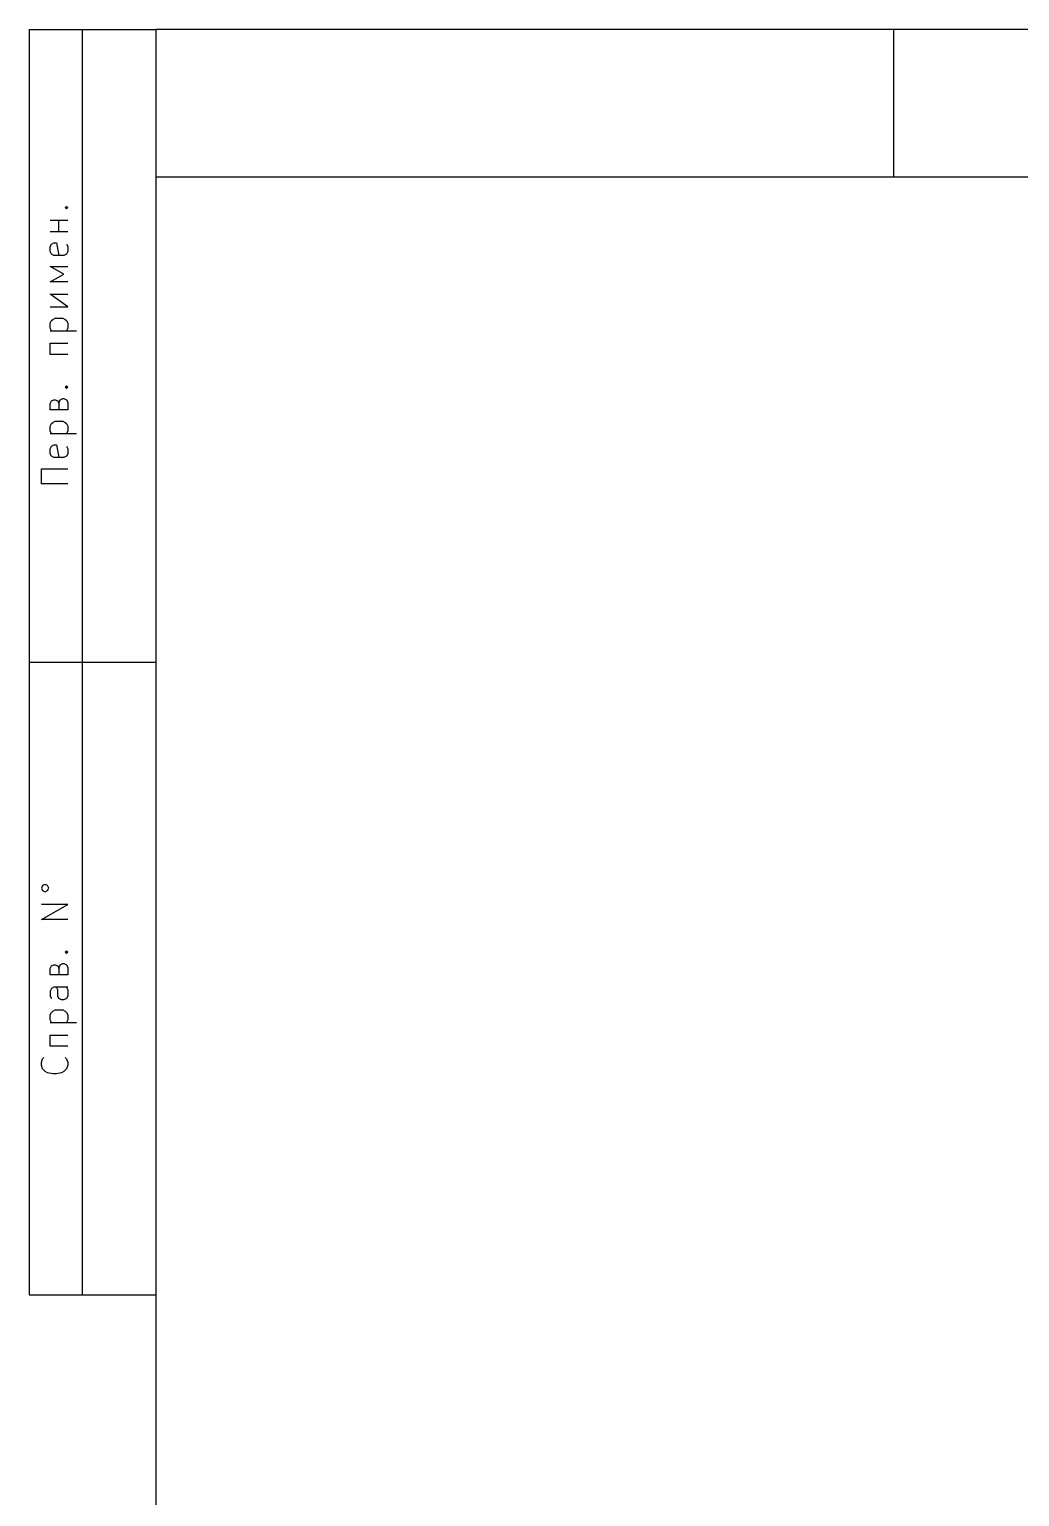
# Model space of a CAD drawing. Extents: x 8 to 415, y -296 to -5.
# Drawn here: x 8 to 102, y -144.1 to -5 of the extents above; entities that cross this region are included whole.
import ezdxf

# ---------------------------------------------------------------- set-up
doc = ezdxf.new("R2010")
doc.units = 0
doc.layers.add('BLACK', color=7, linetype='CONTINUOUS')

msp = doc.modelspace()

# ---------------------------------------------------------------- linework, layer by layer
at = {"layer": 'BLACK', "linetype": 'CONTINUOUS'}
for p, q in [((8, -5.0022), (20, -5.0022)), ((8, -5.0022), (8, -125.002)), ((13, -5.0022), (13, -125.002)), ((414.989, -5), (20, -5)), ((20, -5), (20, -292.002)), ((90, -5), (90, -19)), ((20, -19), (90, -19)), ((90, -19), (104, -19)), ((11.4055, -21.907), (11.5245, -21.7879)), ((11.5245, -22.026), (11.4055, -21.907)), ((11.4055, -21.907), (11.6435, -21.907)), ((11.5245, -21.7879), (11.6435, -21.907)), ((11.6435, -21.907), (11.5245, -22.026)), ((9.97688, -23.0974), (11.6435, -23.0974)), ((10.8102, -24.1689), (10.8102, -23.0974)), ((9.97688, -24.1689), (11.6435, -24.1689)), ((9.97688, -25.5974), (10.0959, -25.3593)), ((9.97688, -26.0736), (9.97688, -25.5974)), ((10.0959, -26.3117), (9.97688, -26.0736)), ((10.0959, -25.3593), (10.334, -25.2403)), ((10.334, -26.4308), (10.0959, -26.3117)), ((10.334, -25.2403), (10.5721, -25.2403)), ((11.2864, -26.4308), (10.334, -26.4308)), ((10.5721, -25.2403), (10.8102, -26.4308)), ((11.5245, -26.3117), (11.2864, -26.4308)), ((11.5245, -25.3593), (11.6435, -25.5974)), ((11.6435, -26.0736), (11.5245, -26.3117)), ((11.6435, -25.5974), (11.6435, -26.0736)), ((11.2864, -28.2165), (9.97688, -27.5022)), ((9.97688, -27.5022), (11.6435, -27.5022)), ((9.97688, -28.9308), (11.2864, -28.2165)), ((11.6435, -28.9308), (9.97688, -28.9308)), ((11.6435, -31.3117), (9.97688, -30.1212)), ((9.97688, -30.1212), (11.6435, -30.1212)), ((9.97688, -31.3117), (11.6435, -31.3117)), ((9.97688, -32.8593), (10.0959, -32.6212)), ((9.97688, -33.3355), (9.97688, -32.8593)), ((10.0959, -33.5736), (9.97688, -33.3355)), ((10.0959, -32.6212), (10.215, -32.5022)), ((10.215, -32.5022), (10.4531, -32.3832)), ((10.4531, -32.3832), (11.1674, -32.3832)), ((11.1674, -32.3832), (11.4055, -32.5022)), ((11.4055, -32.5022), (11.5245, -32.6212)), ((11.5245, -32.6212), (11.6435, -32.8593)), ((11.6435, -33.3355), (11.5245, -33.5736)), ((11.6435, -32.8593), (11.6435, -33.3355)), ((9.97688, -33.5736), (12.4769, -33.5736)), ((9.97688, -35.8355), (9.97688, -34.7641)), ((9.97688, -34.7641), (11.6435, -34.7641)), ((11.6435, -35.8355), (9.97688, -35.8355)), ((11.4055, -38.9308), (11.5245, -38.8117)), ((11.5245, -39.0498), (11.4055, -38.9308)), ((11.4055, -38.9308), (11.6435, -38.9308)), ((11.5245, -38.8117), (11.6435, -38.9308)), ((11.6435, -38.9308), (11.5245, -39.0498)), ((9.97688, -40.4784), (10.0959, -40.2403)), ((10.0959, -40.2403), (10.334, -40.1212)), ((10.334, -40.1212), (10.4531, -40.1212)), ((10.4531, -40.1212), (10.6912, -40.2403)), ((10.6912, -40.2403), (10.8102, -40.4784)), ((10.8102, -40.4784), (10.9293, -40.1212)), ((10.9293, -40.1212), (11.1674, -40.0022)), ((11.1674, -40.0022), (11.2864, -40.0022)), ((11.2864, -40.0022), (11.5245, -40.1212)), ((11.5245, -40.1212), (11.6435, -40.3593)), ((9.97688, -41.0736), (9.97688, -40.4784)), ((11.6435, -41.0736), (9.97688, -41.0736)), ((10.8102, -40.4784), (10.8102, -41.0736)), ((11.6435, -40.3593), (11.6435, -41.0736)), ((9.97688, -42.6212), (10.0959, -42.3832)), ((9.97688, -43.0974), (9.97688, -42.6212)), ((10.0959, -43.3355), (9.97688, -43.0974)), ((10.0959, -42.3832), (10.215, -42.2641)), ((10.215, -42.2641), (10.4531, -42.1451)), ((10.4531, -42.1451), (11.1674, -42.1451)), ((11.1674, -42.1451), (11.4055, -42.2641)), ((11.4055, -42.2641), (11.5245, -42.3832)), ((11.5245, -42.3832), (11.6435, -42.6212)), ((11.6435, -43.0974), (11.5245, -43.3355)), ((11.6435, -42.6212), (11.6435, -43.0974)), ((9.97688, -43.3355), (12.4769, -43.3355)), ((10.0959, -44.526), (10.334, -44.407)), ((10.334, -44.407), (10.5721, -44.407)), ((10.5721, -44.407), (10.8102, -45.5974)), ((9.97688, -44.7641), (10.0959, -44.526)), ((9.97688, -45.2403), (9.97688, -44.7641)), ((10.0959, -45.4784), (9.97688, -45.2403)), ((10.334, -45.5974), (10.0959, -45.4784)), ((11.2864, -45.5974), (10.334, -45.5974)), ((11.5245, -45.4784), (11.2864, -45.5974)), ((11.5245, -44.526), (11.6435, -44.7641)), ((11.6435, -45.2403), (11.5245, -45.4784)), ((11.6435, -44.7641), (11.6435, -45.2403)), ((9.14355, -48.0974), (9.14355, -46.6689)), ((9.14355, -46.6689), (11.6435, -46.6689)), ((11.6435, -48.0974), (9.14355, -48.0974)), ((8, -65.0022), (20, -65.0022)), ((9.26259, -86.1927), (9.14355, -86.4308)), ((9.50069, -86.0736), (9.26259, -86.1927)), ((9.73879, -86.1927), (9.50069, -86.0736)), ((9.85783, -86.4308), (9.73879, -86.1927)), ((9.14355, -86.4308), (9.26259, -86.6689)), ((9.26259, -86.6689), (9.50069, -86.7879)), ((9.50069, -86.7879), (9.73879, -86.6689)), ((9.73879, -86.6689), (9.85783, -86.4308)), ((9.14355, -89.407), (11.6435, -87.9784)), ((11.6435, -87.9784), (9.14355, -87.9784)), ((11.6435, -89.407), (9.14355, -89.407)), ((11.4055, -92.5022), (11.5245, -92.3832)), ((11.5245, -92.6212), (11.4055, -92.5022)), ((11.4055, -92.5022), (11.6435, -92.5022)), ((11.5245, -92.3832), (11.6435, -92.5022)), ((11.6435, -92.5022), (11.5245, -92.6212)), ((9.97688, -94.0498), (10.0959, -93.8117)), ((9.97688, -94.6451), (9.97688, -94.0498)), ((10.0959, -93.8117), (10.334, -93.6927)), ((10.334, -93.6927), (10.4531, -93.6927)), ((10.4531, -93.6927), (10.6912, -93.8117)), ((10.6912, -93.8117), (10.8102, -94.0498)), ((10.8102, -94.0498), (10.9293, -93.6927)), ((10.8102, -94.0498), (10.8102, -94.6451)), ((10.9293, -93.6927), (11.1674, -93.5736)), ((11.1674, -93.5736), (11.2864, -93.5736)), ((11.2864, -93.5736), (11.5245, -93.6927)), ((11.5245, -93.6927), (11.6435, -93.9308)), ((11.6435, -93.9308), (11.6435, -94.6451)), ((11.6435, -94.6451), (9.97688, -94.6451)), ((10.0959, -95.9546), (9.97688, -96.1927)), ((10.334, -95.8355), (10.0959, -95.9546)), ((11.6435, -95.8355), (10.334, -95.8355)), ((10.6912, -96.0736), (10.5721, -95.8355)), ((11.5245, -95.8355), (11.6435, -96.0736)), ((9.97688, -96.1927), (9.97688, -96.6689)), ((9.97688, -96.6689), (10.0959, -96.907)), ((10.6912, -96.6689), (10.6912, -96.0736)), ((10.8102, -96.907), (10.6912, -96.6689)), ((11.0483, -97.026), (10.8102, -96.907)), ((11.2864, -97.026), (11.0483, -97.026)), ((11.5245, -96.907), (11.2864, -97.026)), ((11.6435, -96.6689), (11.5245, -96.907)), ((11.6435, -96.0736), (11.6435, -96.6689)), ((9.97688, -98.4546), (10.0959, -98.2165)), ((9.97688, -98.9308), (9.97688, -98.4546)), ((10.0959, -98.2165), (10.215, -98.0974)), ((10.215, -98.0974), (10.4531, -97.9784)), ((10.4531, -97.9784), (11.1674, -97.9784)), ((11.1674, -97.9784), (11.4055, -98.0974)), ((11.4055, -98.0974), (11.5245, -98.2165)), ((11.5245, -98.2165), (11.6435, -98.4546)), ((11.6435, -98.4546), (11.6435, -98.9308)), ((10.0959, -99.1689), (9.97688, -98.9308)), ((9.97688, -99.1689), (12.4769, -99.1689)), ((11.6435, -98.9308), (11.5245, -99.1689)), ((9.97688, -101.431), (9.97688, -100.359)), ((9.97688, -100.359), (11.6435, -100.359)), ((11.6435, -101.431), (9.97688, -101.431)), ((9.14355, -102.978), (9.26259, -102.621)), ((9.26259, -102.621), (9.38164, -102.502)), ((11.4055, -102.502), (11.5245, -102.621)), ((11.5245, -102.621), (11.6435, -102.978)), ((9.14355, -103.216), (9.14355, -102.978)), ((9.26259, -103.574), (9.14355, -103.216)), ((9.50069, -103.812), (9.26259, -103.574)), ((9.73879, -103.931), (9.50069, -103.812)), ((10.215, -104.05), (9.73879, -103.931)), ((10.5721, -104.05), (10.215, -104.05)), ((11.0483, -103.931), (10.5721, -104.05)), ((11.2864, -103.812), (11.0483, -103.931)), ((11.5245, -103.574), (11.2864, -103.812)), ((11.6435, -103.216), (11.5245, -103.574)), ((11.6435, -102.978), (11.6435, -103.216)), ((8, -125.002), (20, -125.002))]:
    msp.add_line(p, q, dxfattribs=at)

doc.saveas('drawing.dxf')
